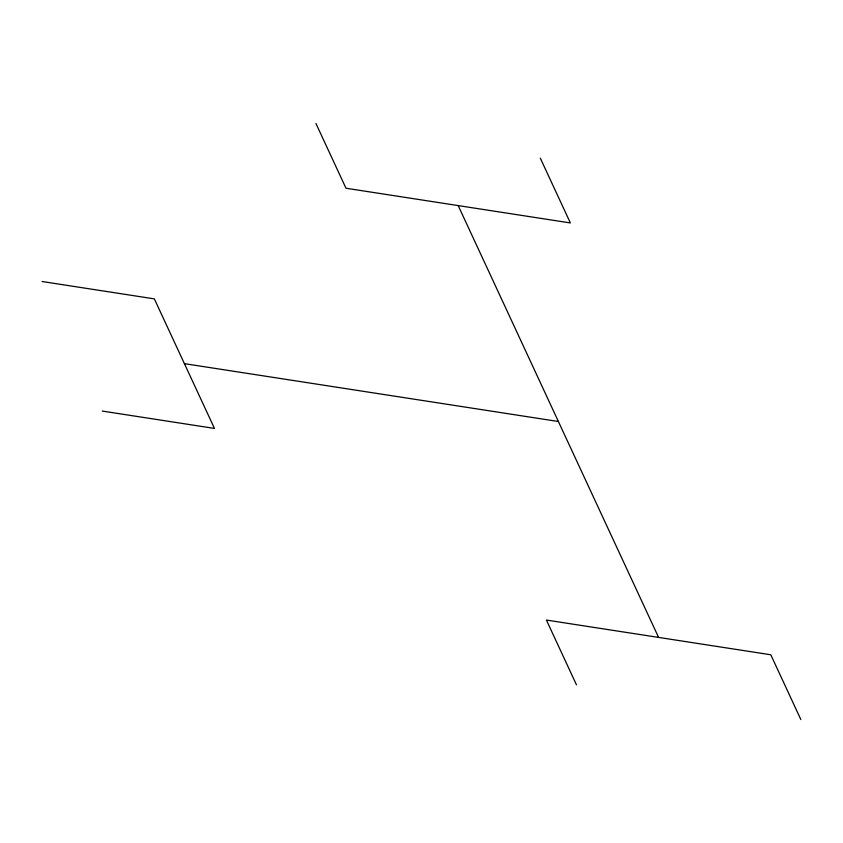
<?xml version="1.0" encoding="UTF-8"?>
<svg xmlns="http://www.w3.org/2000/svg" width="843" height="843" viewBox="0 0 843 843"><rect width="100%" height="100%" fill="white"/><g stroke="black" fill="none" stroke-linecap="round" stroke-linejoin="round"><path stroke-width="1.26" d="M42.15 281.52L154.343 298.875L214.47 428.423L102.277 411.068M184.406 363.649L558.382 421.5M540.31 158.168L570.374 222.942L345.988 188.231L315.925 123.457M800.85 719.543L770.787 654.769L546.401 620.058L576.464 684.832M458.181 205.587L658.594 637.413"/></g></svg>
